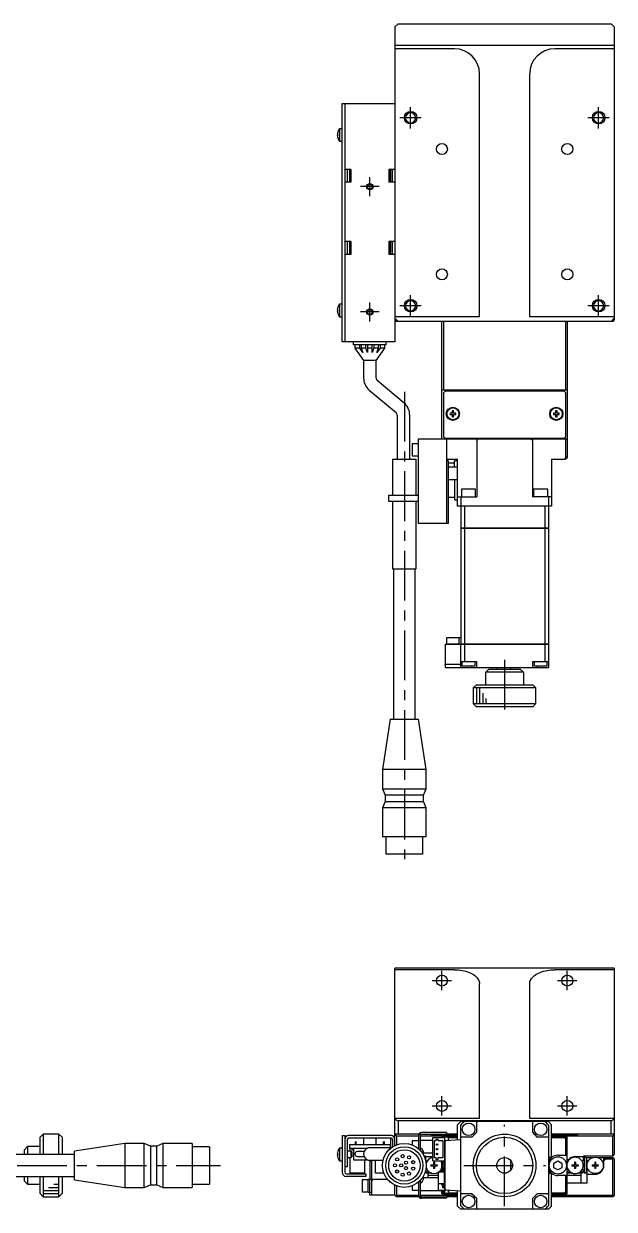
# Model space of a CAD drawing. Extents: x 0 to 806, y -8 to 680.
# Drawn here: x 205.7 to 394.2, y 301.6 to 680 of the extents above; entities that cross this region are included whole.
import ezdxf

# ---------------------------------------------------------------- set-up
doc = ezdxf.new("R2010")
doc.units = 0
doc.header["$LTSCALE"] = 0.5
doc.linetypes.add('CENTER', pattern=[50.8, 31.75, -6.35, 6.35, -6.35])
for name, color, linetype in [('MSM_CENTER', 1, 'CENTER'), ('MSM_CONTINUOUS', 7, 'CONTINUOUS'), ('MSM_NARROW', 5, 'CONTINUOUS')]:
    doc.layers.add(name, color=color, linetype=linetype)

msp = doc.modelspace()

# ---------------------------------------------------------------- linework, layer by layer
at = {"layer": 'MSM_CENTER'}
for p, q in [((329.21995, 646.561815), (329.21995, 653.361815)), ((389.21995, 646.561815), (389.21995, 653.361815)), ((332.61995, 649.961815), (325.81995, 649.961815)), ((392.61995, 649.961815), (385.81995, 649.961815)), ((316.21995, 624.961815), (316.21995, 630.961815)), ((319.21995, 627.961815), (313.21995, 627.961815)), ((316.21995, 584.961815), (316.21995, 590.961815)), ((329.21995, 586.561815), (329.21995, 593.361815)), ((389.21995, 586.561815), (389.21995, 593.361815)), ((319.21995, 587.961815), (313.21995, 587.961815)), ((332.61995, 589.961815), (325.81995, 589.961815)), ((392.61995, 589.961815), (385.81995, 589.961815)), ((327.21995, 562.511815), (327.21995, 411.411815)), ((359.21995, 476.961815), (359.21995, 459.461815)), ((339.21995, 371.485747), (339.21995, 377.685747)), ((379.21995, 371.485747), (379.21995, 377.685747)), ((336.11995, 374.585747), (342.31995, 374.585747)), ((376.11995, 374.585747), (382.31995, 374.585747)), ((339.21995, 331.485747), (339.21995, 337.685747)), ((379.21995, 331.485747), (379.21995, 337.685747)), ((336.11995, 334.585747), (342.31995, 334.585747)), ((376.11995, 334.585747), (382.31995, 334.585747)), ((359.21995, 302.585748), (359.21995, 328.585748)), ((127.45, 315.585748), (268.55, 315.585748)), ((346.21995, 315.585748), (372.21995, 315.585748))]:
    msp.add_line(p, q, dxfattribs=at)
at = {"layer": 'MSM_CONTINUOUS'}
for p, q in [((325.21995, 679.961815), (324.21995, 678.961815)), ((324.21995, 678.961815), (324.21995, 578.461815)), ((325.21995, 679.961815), (393.21995, 679.961815)), ((394.21995, 678.961815), (393.21995, 679.961815)), ((394.21995, 678.961815), (394.21995, 585.461815)), ((394.21995, 672.961815), (324.21995, 672.961815)), ((343.21995, 671.961815), (324.21995, 671.961815)), ((394.21995, 671.961815), (375.21995, 671.961815)), ((351.21995, 586.367523), (351.21995, 663.961815)), ((367.21995, 586.367523), (367.21995, 663.961815)), ((307.41995, 578.461815), (307.41995, 654.461815)), ((307.41995, 654.461815), (324.21995, 654.461815)), ((308.21995, 654.461815), (308.21995, 578.461815)), ((305.832475, 644.661815), (305.964218, 644.661815)), ((305.964218, 644.261815), (305.832475, 644.261815)), ((305.964218, 645.411815), (305.964218, 645.390524)), ((305.964218, 644.661815), (305.964218, 644.261815)), ((305.964218, 643.533107), (305.964218, 643.511815)), ((306.521951, 646.461815), (306.521951, 642.461815)), ((307.41995, 646.461815), (306.521951, 646.461815)), ((306.521951, 642.461815), (307.41995, 642.461815)), ((310.21995, 633.461815), (308.21995, 633.461815)), ((309.01995, 633.461815), (309.01995, 629.461815)), ((309.71995, 633.461815), (309.71995, 629.461815)), ((310.21995, 629.461815), (310.21995, 633.461815)), ((324.21995, 633.461815), (322.21995, 633.461815)), ((322.21995, 633.461815), (322.21995, 629.461815)), ((322.71995, 629.461815), (322.71995, 633.461815)), ((322.91995, 629.461815), (322.91995, 633.461815)), ((323.41995, 629.461815), (323.41995, 633.461815)), ((308.21995, 629.461815), (310.21995, 629.461815)), ((322.21995, 629.461815), (324.21995, 629.461815)), ((310.21995, 610.461815), (308.21995, 610.461815)), ((309.01995, 610.461815), (309.01995, 606.461815)), ((309.71995, 610.461815), (309.71995, 606.461815)), ((310.21995, 606.461815), (310.21995, 610.461815)), ((324.21995, 610.461815), (322.21995, 610.461815)), ((322.21995, 610.461815), (322.21995, 606.461815)), ((322.71995, 606.461815), (322.71995, 610.461815)), ((322.91995, 606.461815), (322.91995, 610.461815)), ((323.41995, 606.461815), (323.41995, 610.461815)), ((308.21995, 606.461815), (310.21995, 606.461815)), ((322.21995, 606.461815), (324.21995, 606.461815)), ((306.521951, 590.461815), (306.521951, 586.461815)), ((307.41995, 590.461815), (306.521951, 590.461815)), ((305.832475, 588.661815), (305.964218, 588.661815)), ((305.964218, 588.261815), (305.832475, 588.261815)), ((305.964218, 589.411815), (305.964218, 589.390524)), ((305.964218, 588.661815), (305.964218, 588.261815)), ((305.964218, 587.533107), (305.964218, 587.511815)), ((306.521951, 586.461815), (307.41995, 586.461815)), ((351.21995, 586.367523), (324.21995, 586.367523)), ((324.21995, 585.961815), (325.21995, 584.961815)), ((324.36995, 585.311815), (324.21995, 585.461815)), ((324.36995, 585.311815), (324.61995, 585.561815)), ((324.71995, 584.961815), (324.36995, 585.311815)), ((393.71995, 584.961815), (324.71995, 584.961815)), ((339.21995, 547.461815), (339.21995, 584.961815)), ((339.71995, 584.961815), (339.71995, 562.961815)), ((394.21995, 586.367523), (367.21995, 586.367523)), ((378.71995, 562.961815), (378.71995, 584.961815)), ((379.21995, 584.961815), (379.21995, 541.461815)), ((393.21995, 584.961815), (394.21995, 585.961815)), ((394.06995, 585.311815), (393.71995, 584.961815)), ((393.81995, 585.561815), (394.06995, 585.311815)), ((394.21995, 585.461815), (394.06995, 585.311815)), ((324.21995, 578.461815), (307.41995, 578.461815)), ((310.96995, 577.461815), (310.96995, 578.461815)), ((321.46995, 577.461815), (310.96995, 577.461815)), ((311.46995, 577.461815), (311.46995, 576.461815)), ((312.96995, 576.461815), (311.46995, 576.461815)), ((311.46995, 576.461815), (314.21995, 572.461815)), ((312.96995, 576.461815), (312.96995, 577.461815)), ((313.96995, 575.00727), (312.96995, 576.461815)), ((313.46995, 577.461815), (313.46995, 576.461815)), ((314.96995, 576.461815), (313.46995, 576.461815)), ((313.46995, 576.461815), (313.96995, 575.00727)), ((314.96995, 576.461815), (314.96995, 577.461815)), ((315.46995, 575.00727), (314.96995, 576.461815)), ((315.46995, 577.461815), (315.46995, 575.00727)), ((316.96995, 576.461815), (315.46995, 576.461815)), ((316.96995, 575.00727), (316.96995, 577.461815)), ((317.46995, 576.461815), (316.96995, 575.00727)), ((317.46995, 577.461815), (317.46995, 576.461815)), ((318.96995, 576.461815), (317.46995, 576.461815)), ((318.21995, 572.461815), (320.96995, 576.461815)), ((318.46995, 575.00727), (318.96995, 576.461815)), ((319.46995, 576.461815), (318.46995, 575.00727)), ((318.96995, 576.461815), (318.96995, 577.461815)), ((319.46995, 577.461815), (319.46995, 576.461815)), ((320.96995, 576.461815), (319.46995, 576.461815)), ((320.96995, 576.461815), (320.96995, 577.461815)), ((321.46995, 577.461815), (321.46995, 578.461815)), ((318.21995, 572.461815), (314.21995, 572.461815)), ((314.21995, 572.461815), (314.21995, 566.860738)), ((318.21995, 566.860738), (318.21995, 572.461815)), ((327.158511, 558.894088), (318.577163, 566.094694)), ((316.006012, 563.030516), (324.58736, 555.82991)), ((379.21995, 562.961815), (339.21995, 562.961815)), ((340.21995, 562.661815), (339.71995, 562.161815)), ((339.71995, 562.161815), (339.71995, 548.161815)), ((378.21995, 562.661815), (340.21995, 562.661815)), ((344.96995, 562.961815), (344.96995, 562.661815)), ((345.46995, 562.961815), (345.46995, 562.661815)), ((350.96995, 562.661815), (350.96995, 562.961815)), ((354.41995, 562.961815), (354.21995, 562.761815)), ((364.21995, 562.761815), (354.21995, 562.761815)), ((354.21995, 562.761815), (354.21995, 562.661815)), ((364.21995, 562.761815), (364.01995, 562.961815)), ((364.21995, 562.661815), (364.21995, 562.761815)), ((367.46995, 562.961815), (367.46995, 562.661815)), ((372.96995, 562.661815), (372.96995, 562.961815)), ((373.46995, 562.661815), (373.46995, 562.961815)), ((378.71995, 562.161815), (378.21995, 562.661815)), ((378.71995, 548.161815), (378.71995, 562.161815)), ((342.47995, 556.381), (342.47995, 555.701815)), ((342.95995, 555.701815), (342.95995, 556.381)), ((375.47995, 556.381), (375.47995, 555.701815)), ((375.95995, 555.701815), (375.95995, 556.381)), ((324.944572, 555.063866), (324.944572, 540.961815)), ((328.944572, 540.961815), (328.944572, 555.063866)), ((342.47995, 555.701815), (341.800766, 555.701815)), ((341.800766, 555.221815), (342.47995, 555.221815)), ((342.47995, 555.221815), (342.47995, 554.542631)), ((343.639135, 555.701815), (342.95995, 555.701815)), ((342.95995, 554.542631), (342.95995, 555.221815)), ((342.95995, 555.221815), (343.639135, 555.221815)), ((375.47995, 555.701815), (374.800766, 555.701815)), ((374.800766, 555.221815), (375.47995, 555.221815)), ((375.47995, 555.221815), (375.47995, 554.542631)), ((376.639135, 555.701815), (375.95995, 555.701815)), ((375.95995, 554.542631), (375.95995, 555.221815)), ((375.95995, 555.221815), (376.639135, 555.221815)), ((329.71995, 545.861815), (329.71995, 542.061815)), ((331.71995, 545.861815), (329.71995, 545.861815)), ((331.71995, 520.461815), (331.71995, 547.461815)), ((331.71995, 547.461815), (379.21995, 547.461815)), ((339.71995, 548.161815), (340.21995, 547.661815)), ((340.21995, 547.661815), (378.21995, 547.661815)), ((340.71995, 547.461815), (340.71995, 520.461815)), ((344.96995, 547.661815), (344.96995, 547.461815)), ((349.21995, 547.661815), (349.21995, 547.461815)), ((350.21995, 547.661815), (350.21995, 547.461815)), ((350.31995, 547.461815), (350.31995, 528.961815)), ((350.31995, 546.961815), (350.81995, 547.461815)), ((351.71995, 547.661815), (351.71995, 547.461815)), ((366.71995, 547.461815), (366.71995, 547.661815)), ((367.61995, 547.461815), (368.11995, 546.961815)), ((368.11995, 547.461815), (368.11995, 528.961815)), ((368.21995, 547.661815), (368.21995, 547.461815)), ((369.21995, 547.461815), (369.21995, 547.661815)), ((373.46995, 547.461815), (373.46995, 547.661815)), ((378.21995, 547.661815), (378.71995, 548.161815)), ((378.71995, 541.574188), (378.71995, 547.461815)), ((329.71995, 542.061815), (331.71995, 542.061815)), ((378.413763, 540.961813), (378.71995, 541.574188)), ((378.71995, 541.574188), (379.21995, 542.074188)), ((379.21995, 541.461815), (378.71995, 540.961815)), ((323.46995, 540.961815), (330.96995, 540.961815)), ((323.46995, 540.961815), (323.46995, 529.461815)), ((330.96995, 529.461815), (330.96995, 540.961815)), ((340.71995, 540.961813), (344.21995, 540.961813)), ((341.21995, 540.461815), (340.71995, 540.461815)), ((341.21995, 540.461815), (341.21995, 520.461815)), ((343.21995, 539.711815), (341.21995, 539.711815)), ((344.21995, 538.461815), (341.21995, 538.461815)), ((343.21995, 538.461815), (343.21995, 540.461815)), ((344.21995, 540.461815), (343.21995, 540.461815)), ((344.21995, 525.961815), (344.21995, 540.961813)), ((374.21995, 540.961813), (374.21995, 525.961815)), ((374.21995, 540.961813), (378.413763, 540.961813)), ((378.71995, 540.961815), (378.413763, 540.961813)), ((341.21995, 534.461815), (344.21995, 534.461815)), ((343.21995, 534.461815), (343.21995, 527.961815)), ((349.96995, 531.461815), (345.46995, 531.461815)), ((345.46995, 531.461815), (345.46995, 528.961815)), ((349.96995, 528.961815), (349.96995, 531.461815)), ((372.96995, 531.461815), (368.46995, 531.461815)), ((368.46995, 531.461815), (368.46995, 528.961815)), ((372.96995, 528.961815), (372.96995, 531.461815)), ((322.21995, 527.461815), (322.21995, 529.461815)), ((322.21995, 529.461815), (331.71995, 529.461815)), ((331.71995, 527.461815), (322.21995, 527.461815)), ((323.46995, 527.461815), (323.46995, 505.961815)), ((330.96995, 505.961815), (330.96995, 527.461815)), ((343.21995, 528.711815), (341.21995, 528.711815)), ((343.21995, 527.961815), (344.21995, 527.961815)), ((344.21995, 528.961815), (350.31995, 528.961815)), ((374.21995, 525.961815), (344.21995, 525.961815)), ((345.21995, 528.961815), (345.21995, 519.011815)), ((346.374718, 525.961815), (346.374718, 519.011815)), ((374.21995, 528.961815), (368.11995, 528.961815)), ((372.065183, 525.961815), (372.065183, 519.011815)), ((373.21995, 528.961815), (373.21995, 519.011815)), ((341.21995, 520.461815), (331.71995, 520.461815)), ((345.21995, 519.011815), (373.21995, 519.011815)), ((345.21995, 518.961815), (345.21995, 482.011815)), ((373.21995, 518.961815), (345.21995, 518.961815)), ((345.22995, 518.961815), (345.22995, 519.011815)), ((346.374718, 518.961815), (346.374718, 482.011815)), ((346.378611, 518.961815), (346.378611, 519.011815)), ((372.06129, 518.961815), (372.06129, 519.011815)), ((372.065183, 518.961815), (372.065183, 482.011815)), ((373.20995, 518.961815), (373.20995, 519.011815)), ((373.21995, 518.961815), (373.21995, 482.011815)), ((323.46995, 505.961815), (330.96995, 505.961815)), ((323.71995, 505.961815), (323.71995, 457.961815)), ((330.71995, 457.961815), (330.71995, 505.961815)), ((340.21995, 481.961815), (340.21995, 475.511815)), ((340.21995, 481.961815), (373.21995, 481.961815)), ((340.81995, 481.961815), (340.81995, 483.961815)), ((345.21995, 483.961815), (340.81995, 483.961815)), ((341.21995, 481.961815), (341.21995, 482.011815)), ((341.21995, 482.011815), (373.21995, 482.011815)), ((344.71995, 482.011815), (344.71995, 483.961815)), ((345.21995, 474.461815), (345.21995, 481.961815)), ((345.22995, 481.961815), (345.22995, 482.011815)), ((346.374718, 481.961815), (346.374718, 476.461815)), ((346.378611, 481.961815), (346.378611, 482.011815)), ((372.06129, 481.961815), (372.06129, 482.011815)), ((372.065183, 481.961815), (372.065183, 476.461815)), ((373.20995, 481.961815), (373.20995, 482.011815)), ((373.21995, 481.961815), (373.21995, 474.461815)), ((340.21995, 475.511815), (345.21995, 475.511815)), ((340.21995, 475.461815), (340.21995, 474.461815)), ((345.21995, 475.461815), (340.21995, 475.461815)), ((340.21995, 474.461815), (373.21995, 474.461815)), ((340.26995, 475.461815), (340.26995, 475.511815)), ((345.21995, 476.461815), (350.21995, 476.461815)), ((345.71995, 474.961815), (345.71995, 476.461815)), ((349.71995, 474.961815), (345.71995, 474.961815)), ((348.71995, 474.461815), (348.71995, 474.961815)), ((349.71995, 476.461815), (349.71995, 474.961815)), ((350.21995, 476.461815), (350.21995, 474.461815)), ((354.21995, 473.961815), (353.21995, 472.961815)), ((354.21995, 473.961815), (364.21995, 473.961815)), ((356.71995, 473.961815), (356.71995, 474.461815)), ((361.21995, 473.961815), (361.21995, 474.461815)), ((365.21995, 472.961815), (364.21995, 473.961815)), ((368.21995, 474.461815), (368.21995, 476.461815)), ((368.21995, 476.461815), (373.21995, 476.461815)), ((368.71995, 474.961815), (368.71995, 476.461815)), ((372.71995, 474.961815), (368.71995, 474.961815)), ((369.71995, 474.461815), (369.71995, 474.961815)), ((372.71995, 476.461815), (372.71995, 474.961815)), ((365.21995, 472.961815), (353.21995, 472.961815)), ((353.21995, 468.961815), (353.21995, 472.961815)), ((365.21995, 472.961815), (365.21995, 468.961815)), ((350.21995, 468.961815), (349.21995, 467.961815)), ((369.21995, 467.961815), (349.21995, 467.961815)), ((349.21995, 467.961815), (349.21995, 462.961815)), ((350.21995, 468.961815), (368.21995, 468.961815)), ((369.21995, 467.961815), (368.21995, 468.961815)), ((369.21995, 462.961815), (369.21995, 467.961815)), ((349.21995, 462.961815), (369.21995, 462.961815)), ((349.21995, 462.961815), (350.21995, 461.961815)), ((368.21995, 461.961815), (350.21995, 461.961815)), ((368.21995, 461.961815), (369.21995, 462.961815)), ((322.64995, 457.961815), (320.21995, 441.961815)), ((322.64995, 457.961815), (331.78995, 457.961815)), ((334.21995, 441.961815), (331.78995, 457.961815)), ((334.21995, 441.961815), (320.21995, 441.961815)), ((320.21995, 441.961815), (320.21995, 435.761815)), ((334.21995, 435.761815), (334.21995, 441.961815)), ((320.21995, 435.761815), (334.21995, 435.761815)), ((320.21995, 435.761815), (321.06995, 433.761815)), ((333.36995, 433.761815), (334.21995, 435.761815)), ((321.06995, 431.761815), (320.21995, 429.761815)), ((333.36995, 433.761815), (321.06995, 433.761815)), ((321.06995, 433.761815), (321.06995, 431.761815)), ((321.06995, 431.761815), (333.36995, 431.761815)), ((333.36995, 431.761815), (333.36995, 433.761815)), ((334.21995, 429.761815), (333.36995, 431.761815)), ((334.21995, 429.761815), (320.21995, 429.761815)), ((320.21995, 429.761815), (320.21995, 420.461815)), ((334.21995, 420.461815), (334.21995, 429.761815)), ((334.21995, 420.461815), (320.21995, 420.461815)), ((321.26995, 420.461815), (321.26995, 414.961815)), ((333.16995, 414.961815), (333.16995, 420.461815)), ((333.16995, 414.961815), (321.26995, 414.961815)), ((394.21995, 378.585747), (324.21995, 378.585747)), ((324.21995, 321.910303), (324.21995, 378.585747)), ((394.21995, 378.585747), (394.21995, 319.085747)), ((343.21995, 378.031438), (324.21995, 378.031438)), ((343.21995, 378.031438), (343.847623, 378.017768)), ((343.847623, 378.017768), (344.471426, 377.976842)), ((344.471426, 377.976842), (345.087513, 377.908913)), ((345.087513, 377.908913), (345.692086, 377.814399)), ((345.692086, 377.814399), (346.281418, 377.693884)), ((346.281418, 377.693884), (346.851874, 377.548109)), ((346.851874, 377.548109), (347.399939, 377.377975)), ((347.399939, 377.377975), (347.922232, 377.184529)), ((347.922232, 377.184529), (348.415535, 376.968965)), ((348.415535, 376.968965), (348.876805, 376.732611)), ((348.876805, 376.732611), (349.303198, 376.476925)), ((349.303198, 376.476925), (349.692086, 376.203483)), ((349.692086, 376.203483), (350.041072, 375.913971)), ((350.041072, 375.913971), (350.348002, 375.610174)), ((350.348002, 375.610174), (350.610987, 375.293964)), ((350.610987, 375.293964), (350.828402, 374.967293)), ((350.828402, 374.967293), (350.99891, 374.632172)), ((350.99891, 374.632172), (351.121457, 374.29067)), ((367.318444, 374.29067), (367.440991, 374.632172)), ((367.440991, 374.632172), (367.611498, 374.967293)), ((367.611498, 374.967293), (367.828914, 375.293964)), ((367.828914, 375.293964), (368.091898, 375.610174)), ((368.091898, 375.610174), (368.398829, 375.913971)), ((368.398829, 375.913971), (368.747814, 376.203483)), ((368.747814, 376.203483), (369.136703, 376.476925)), ((369.136703, 376.476925), (369.563096, 376.732611)), ((369.563096, 376.732611), (370.024366, 376.968965)), ((370.024366, 376.968965), (370.517668, 377.184529)), ((370.517668, 377.184529), (371.039962, 377.377975)), ((371.039962, 377.377975), (371.588026, 377.548109)), ((371.588026, 377.548109), (372.158483, 377.693884)), ((372.158483, 377.693884), (372.747814, 377.814399)), ((372.747814, 377.814399), (373.352387, 377.908913)), ((373.352387, 377.908913), (373.968475, 377.976842)), ((373.968475, 377.976842), (374.592278, 378.017768)), ((374.592278, 378.017768), (375.21995, 378.031438)), ((394.21995, 378.031438), (375.21995, 378.031438)), ((351.121457, 374.29067), (351.195289, 373.94489)), ((351.195289, 373.94489), (351.21995, 373.596965)), ((351.21995, 330.585747), (351.21995, 373.596965)), ((367.21995, 373.596965), (367.244612, 373.94489)), ((367.21995, 330.585747), (367.21995, 373.596965)), ((367.244612, 373.94489), (367.318444, 374.29067)), ((351.21995, 330.585747), (324.21995, 330.585747)), ((324.21995, 330.360859), (325.21995, 329.80655)), ((325.21995, 329.80655), (325.21995, 325.585747)), ((393.21995, 329.80655), (325.21995, 329.80655)), ((345.21995, 329.585748), (344.21995, 328.585748)), ((373.21995, 329.585748), (345.21995, 329.585748)), ((350.21995, 329.585748), (350.21995, 326.085748)), ((394.21995, 330.585747), (367.21995, 330.585747)), ((368.21995, 326.085748), (368.21995, 329.585748)), ((374.21995, 328.585748), (373.21995, 329.585748)), ((393.21995, 329.80655), (394.21995, 330.360859)), ((393.21995, 325.585747), (393.21995, 329.80655)), ((212, 325.585748), (211, 324.585748)), ((212, 325.585748), (212, 319.085748)), ((217, 325.585748), (212, 325.585748)), ((217, 319.085748), (217, 325.585748)), ((218, 324.585748), (217, 325.585748)), ((331.853924, 325.585747), (324.21995, 325.585747)), ((324.36995, 325.235747), (324.71995, 325.585747)), ((332.41995, 325.585748), (340.71995, 325.585748)), ((340.71995, 326.085748), (332.71995, 326.085748)), ((335.71995, 325.585747), (336.06995, 325.235747)), ((340.71995, 326.085748), (340.71995, 325.585748)), ((344.21995, 325.585747), (340.71995, 325.585747)), ((344.21995, 323.765821), (344.21995, 328.585748)), ((345.21995, 302.740515), (345.21995, 328.43098)), ((373.21995, 328.43098), (373.21995, 302.740515)), ((374.21995, 318.185748), (374.21995, 328.585748)), ((394.21995, 325.585747), (374.21995, 325.585747)), ((382.36995, 325.235747), (382.71995, 325.585747)), ((393.71995, 325.585747), (394.06995, 325.235747)), ((211, 319.085748), (211, 324.585748)), ((218, 324.585748), (218, 319.085748)), ((238, 322.585748), (222, 320.155748)), ((238, 322.585748), (238, 308.585748)), ((244.2, 322.585748), (238, 322.585748)), ((244.2, 308.585748), (244.2, 322.585748)), ((246.2, 321.735748), (244.2, 322.585748)), ((246.2, 321.735748), (246.2, 309.435748)), ((248.2, 321.735748), (246.2, 321.735748)), ((250.2, 322.585748), (248.2, 321.735748)), ((248.2, 309.435748), (248.2, 321.735748)), ((250.2, 322.585748), (250.2, 308.585748)), ((259.5, 322.585748), (250.2, 322.585748)), ((259.5, 322.585748), (259.5, 308.585748)), ((307.41995, 325.085747), (307.41995, 313.285747)), ((307.41995, 325.085747), (308.21995, 325.085747)), ((308.21995, 325.085747), (308.21995, 313.385747)), ((309.01995, 323.885747), (309.01995, 315.085747)), ((323.01995, 325.085747), (309.41995, 325.085747)), ((323.01995, 324.285747), (309.41995, 324.285747)), ((309.71995, 322.285747), (322.71995, 322.285747)), ((309.71995, 322.285747), (309.71995, 321.085747)), ((311.59495, 322.285747), (311.59495, 323.085747)), ((311.84495, 323.085747), (311.59495, 323.085747)), ((311.84495, 322.285747), (311.84495, 323.085747)), ((314.21995, 324.285747), (314.21995, 322.285747)), ((318.21995, 322.285747), (318.21995, 324.285747)), ((320.59495, 322.285747), (320.59495, 323.085747)), ((320.84495, 323.085747), (320.59495, 323.085747)), ((320.84495, 322.285747), (320.84495, 323.085747)), ((322.71995, 322.285747), (322.71995, 321.235747)), ((322.91995, 321.235747), (322.91995, 324.085747)), ((323.36636, 324.085747), (322.91995, 324.085747)), ((323.41995, 323.885747), (323.41995, 321.464523)), ((324.36995, 325.235747), (324.21995, 325.085747)), ((324.71995, 324.885747), (324.36995, 325.235747)), ((324.71995, 324.885747), (324.71995, 322.124096)), ((331.71995, 324.885747), (324.71995, 324.885747)), ((329.71995, 323.485748), (329.71995, 322.124096)), ((331.71995, 323.485748), (329.71995, 323.485748)), ((331.71995, 325.085748), (331.71995, 320.94765)), ((332.21995, 325.385748), (332.21995, 320.484727)), ((339.51995, 324.885747), (332.21995, 324.885747)), ((336.31995, 323.585748), (332.21995, 323.585748)), ((336.06995, 325.235747), (344.21995, 325.235747)), ((336.31995, 317.01075), (336.31995, 324.51075)), ((336.31995, 324.51075), (340.01995, 324.51075)), ((336.81995, 318.01075), (336.81995, 323.51075)), ((336.81995, 323.51075), (337.36995, 323.51075)), ((337.36995, 324.01075), (337.86995, 324.01075)), ((337.36995, 323.51075), (337.36995, 324.01075)), ((337.86995, 324.01075), (337.86995, 323.51075)), ((337.86995, 323.51075), (339.51995, 323.51075)), ((339.71995, 325.085747), (339.21995, 324.585747)), ((339.21995, 324.585747), (339.21995, 324.51075)), ((339.51995, 323.51075), (339.51995, 318.01075)), ((344.21995, 325.085747), (339.71995, 325.085747)), ((339.71995, 324.51075), (339.71995, 324.885747)), ((339.71995, 324.885747), (344.21995, 324.885747)), ((340.01995, 324.58575), (340.01995, 306.58575)), ((341.21995, 324.58575), (340.01995, 324.58575)), ((340.21995, 324.885747), (340.21995, 324.58575)), ((340.21995, 307.965136), (340.21995, 323.206359)), ((340.499023, 323.505628), (344.91995, 323.81477)), ((341.21995, 324.58575), (341.21995, 323.556041)), ((341.21995, 324.485748), (344.21995, 324.485748)), ((341.644812, 323.58575), (341.21995, 323.58575)), ((344.91995, 323.81477), (345.21995, 323.835748)), ((348.71995, 324.585748), (345.21995, 324.585748)), ((373.21995, 324.585748), (369.71995, 324.585748)), ((374.21995, 325.235747), (382.36995, 325.235747)), ((378.71995, 325.085747), (374.21995, 325.085747)), ((374.21995, 324.885747), (378.71995, 324.885747)), ((374.21995, 324.485748), (378.71995, 324.485748)), ((378.21995, 324.485748), (378.21995, 324.885747)), ((378.71995, 323.873375), (378.413763, 324.485748)), ((379.21995, 324.585747), (378.71995, 325.085747)), ((378.71995, 324.885747), (378.71995, 324.485748)), ((378.71995, 324.485748), (379.21995, 323.985748)), ((379.21995, 323.373375), (378.71995, 323.873375)), ((378.71995, 318.835749), (378.71995, 323.873375)), ((393.71995, 324.885747), (378.91995, 324.885747)), ((379.21995, 324.085747), (379.119951, 324.085747)), ((379.21995, 306.585747), (379.21995, 324.585747)), ((394.06995, 325.235747), (393.71995, 324.885747)), ((393.71995, 318.585747), (393.71995, 324.885747)), ((394.21995, 325.085747), (394.06995, 325.235747)), ((222, 319.085748), (174, 319.085748)), ((206, 320.585748), (207, 321.585748)), ((206, 319.085748), (206, 320.585748)), ((207, 321.585748), (207, 319.085748)), ((211, 321.585748), (207, 321.585748)), ((222, 311.015748), (222, 320.155748)), ((265, 321.535748), (259.5, 321.535748)), ((265, 321.535748), (265, 309.635748)), ((305.832475, 319.285747), (305.964218, 319.285747)), ((305.964218, 318.885747), (305.832475, 318.885747)), ((305.964218, 320.035747), (305.964218, 320.014456)), ((305.964218, 319.285747), (305.964218, 318.885747)), ((305.964218, 318.157038), (305.964218, 318.135747)), ((306.521951, 321.085747), (306.521951, 317.085747)), ((307.41995, 321.085747), (306.521951, 321.085747)), ((310.21995, 320.085747), (309.01997, 320.085747)), ((309.01997, 318.085747), (310.21995, 318.085747)), ((309.71995, 321.085747), (315.460016, 321.085747)), ((309.96995, 320.085747), (309.96995, 321.085747)), ((309.96995, 313.085747), (309.96995, 318.085747)), ((310.21995, 318.085747), (310.21995, 320.085747)), ((310.41995, 319.885747), (310.21995, 320.085747)), ((310.21995, 318.085747), (310.41995, 318.285747)), ((310.41995, 319.885747), (310.41995, 318.285747)), ((310.51495, 321.085747), (310.51495, 320.535747)), ((310.96995, 320.535747), (310.51495, 320.535747)), ((310.96995, 321.085747), (310.96995, 317.385747)), ((314.365901, 319.985747), (312.21995, 319.985747)), ((312.21995, 318.485747), (314.365901, 318.485747)), ((323.087456, 321.235747), (316.21995, 321.235747)), ((331.71995, 321.085748), (331.550077, 321.085748)), ((333.21995, 320.085748), (333.21995, 319.191299)), ((333.21995, 319.585748), (336.31995, 319.585748)), ((334.01995, 318.585747), (333.544506, 318.585747)), ((333.81995, 318.085747), (333.758299, 318.085747)), ((333.81995, 318.085747), (333.81995, 317.918129)), ((334.01995, 318.585747), (334.01995, 317.247073)), ((334.01995, 318.385747), (336.31995, 318.385747)), ((337.36995, 318.01075), (336.81995, 318.01075)), ((337.36995, 317.51075), (337.36995, 318.01075)), ((337.86995, 318.01075), (337.86995, 317.51075)), ((339.51995, 318.01075), (337.86995, 318.01075)), ((373.21995, 318.185748), (374.21995, 318.185748)), ((373.21995, 318.075226), (374.130691, 318.075226)), ((376.21995, 318.835749), (379.21995, 318.835749)), ((381.71995, 318.385747), (384.41995, 318.385747)), ((393.71995, 318.585747), (384.41995, 318.585747)), ((384.41995, 317.135818), (384.41995, 318.585747)), ((385.21995, 318.085747), (384.61995, 318.085747)), ((384.61995, 318.085747), (384.61995, 313.085747)), ((385.21995, 318.085747), (385.21995, 313.085747)), ((385.41995, 317.136402), (385.41995, 318.085747)), ((385.41995, 318.085747), (387.405807, 318.085747)), ((388.834093, 318.085747), (393.71995, 318.085747)), ((390.91995, 315.585747), (390.91995, 318.085747)), ((391.41995, 317.585747), (390.91995, 317.9393)), ((393.71995, 318.585747), (394.21995, 319.085747)), ((393.71995, 318.085747), (394.21995, 317.585747)), ((306.521951, 317.085747), (307.41995, 317.085747)), ((309.01995, 315.085747), (308.21995, 315.085747)), ((310.96995, 317.385747), (315.460016, 317.385747)), ((314.46995, 317.385747), (314.46995, 313.085747)), ((316.219948, 317.085747), (316.71995, 317.085747)), ((316.219948, 317.085747), (316.219948, 311.085747)), ((316.21995, 317.235747), (320.417193, 317.235747)), ((316.71995, 317.085747), (316.71995, 306.085747)), ((317.96995, 313.085747), (317.96995, 317.235747)), ((334.050099, 314.053083), (334.243244, 314.164594)), ((334.0501, 317.118411), (334.243244, 317.006899)), ((335.71995, 315.730747), (336.51495, 315.730747)), ((335.71995, 315.730747), (335.71995, 315.440747)), ((335.71995, 315.440747), (336.51495, 315.440747)), ((336.249944, 315.730747), (336.249944, 315.440747)), ((336.31995, 317.01075), (340.01995, 317.01075)), ((336.86495, 316.585747), (336.57495, 316.585747)), ((336.57495, 316.585747), (336.57495, 315.790747)), ((336.57495, 316.055753), (336.86495, 316.055753)), ((336.57495, 315.380747), (336.57495, 314.585747)), ((336.57495, 315.11574), (336.86495, 315.11574)), ((336.86495, 314.585747), (336.57495, 314.585747)), ((336.86495, 316.585747), (336.86495, 315.790747)), ((336.86495, 315.380747), (336.86495, 314.585747)), ((336.92495, 315.730747), (337.71995, 315.730747)), ((336.92495, 315.440747), (337.71995, 315.440747)), ((337.189957, 315.440747), (337.189957, 315.730747)), ((337.86995, 317.51075), (337.36995, 317.51075)), ((337.71995, 315.730747), (337.71995, 315.440747)), ((339.21995, 313.992081), (339.21995, 317.01075)), ((340.01995, 316.58575), (339.21995, 316.58575)), ((340.01995, 315.83575), (339.21995, 315.83575)), ((340.01995, 315.33575), (339.21995, 315.33575)), ((339.78995, 314.58575), (339.21995, 314.58575)), ((339.782653, 314.08575), (339.21995, 314.08575)), ((339.46995, 315.83575), (339.46995, 316.58575)), ((339.46995, 314.58575), (339.46995, 315.33575)), ((339.46995, 314.02325), (339.46995, 314.08575)), ((339.59495, 315.83575), (339.59495, 316.58575)), ((339.59495, 314.58575), (339.59495, 315.33575)), ((339.59495, 314.02325), (339.59495, 314.08575)), ((339.78995, 314.12325), (339.78995, 314.63325)), ((339.78995, 314.63325), (340.01995, 314.63325)), ((339.78995, 314.38325), (340.01995, 314.38325)), ((339.78995, 314.316855), (340.01995, 314.316855)), ((340.01995, 314.08575), (340.017813, 314.08575)), ((361.21995, 314.085748), (361.21995, 317.085748)), ((374.96995, 316.307437), (376.21995, 317.029124)), ((374.96995, 314.864061), (374.96995, 316.307437)), ((376.21995, 314.142373), (374.96995, 314.864061)), ((376.21995, 317.029124), (377.46995, 316.307437)), ((377.46995, 314.864061), (376.21995, 314.142373)), ((377.46995, 316.307437), (377.46995, 314.864061)), ((379.575189, 317.385747), (379.21995, 317.385747)), ((380.71995, 315.730747), (381.51495, 315.730747)), ((380.71995, 315.730747), (380.71995, 315.440747)), ((380.71995, 315.440747), (381.51495, 315.440747)), ((381.249944, 315.730747), (381.249944, 315.440747)), ((381.86495, 316.585747), (381.57495, 316.585747)), ((381.57495, 316.585747), (381.57495, 315.790747)), ((381.57495, 316.055753), (381.86495, 316.055753)), ((381.57495, 315.380747), (381.57495, 314.585747)), ((381.57495, 315.11574), (381.86495, 315.11574)), ((381.86495, 314.585747), (381.57495, 314.585747)), ((381.86495, 316.585747), (381.86495, 315.790747)), ((381.86495, 315.380747), (381.86495, 314.585747)), ((381.92495, 315.730747), (382.71995, 315.730747)), ((381.92495, 315.440747), (382.71995, 315.440747)), ((382.189957, 315.440747), (382.189957, 315.730747)), ((382.71995, 315.730747), (382.71995, 315.440747)), ((384.41995, 317.135818), (384.196657, 317.006899)), ((384.41995, 314.035676), (384.196657, 314.164594)), ((385.41995, 317.136402), (385.67995, 316.986291)), ((385.67995, 314.185202), (385.41995, 314.035091)), ((387.11995, 315.730747), (387.91495, 315.730747)), ((387.11995, 315.730747), (387.11995, 315.440747)), ((387.11995, 315.440747), (387.91495, 315.440747)), ((387.649944, 315.730747), (387.649944, 315.440747)), ((388.26495, 316.585747), (387.97495, 316.585747)), ((387.97495, 316.585747), (387.97495, 315.790747)), ((387.97495, 316.055753), (388.26495, 316.055753)), ((387.97495, 315.380747), (387.97495, 314.585747)), ((387.97495, 315.11574), (388.26495, 315.11574)), ((388.26495, 314.585747), (387.97495, 314.585747)), ((388.26495, 316.585747), (388.26495, 315.790747)), ((388.26495, 315.380747), (388.26495, 314.585747)), ((388.32495, 315.730747), (389.11995, 315.730747)), ((388.32495, 315.440747), (389.11995, 315.440747)), ((388.589957, 315.440747), (388.589957, 315.730747)), ((389.11995, 315.730747), (389.11995, 315.440747)), ((390.91995, 317.085747), (391.41995, 317.585747)), ((393.71995, 317.585747), (391.41995, 317.585747)), ((393.96995, 317.835747), (393.71995, 317.585747)), ((393.71995, 306.085747), (393.71995, 317.585747)), ((394.21995, 317.585747), (394.21995, 306.085747)), ((174, 312.085748), (222, 312.085748)), ((206, 310.585748), (206, 312.085748)), ((207, 309.585748), (206, 310.585748)), ((207, 312.085748), (207, 309.585748)), ((211, 306.585748), (211, 312.085748)), ((212, 312.085748), (212, 305.585748)), ((217, 305.585748), (217, 312.085748)), ((218, 312.085748), (218, 306.585748)), ((222, 311.015748), (238, 308.585748)), ((314.91995, 312.085747), (308.61995, 312.085747)), ((308.71995, 312.885747), (314.91995, 312.885747)), ((310.96995, 313.085747), (309.96995, 313.085747)), ((310.96995, 313.185747), (313.46995, 313.185747)), ((310.96995, 313.085747), (310.96995, 313.185747)), ((311.76995, 313.185747), (311.76995, 313.085747)), ((311.76995, 313.085747), (312.66995, 313.085747)), ((312.14495, 313.185747), (312.14495, 313.085747)), ((312.29495, 313.185747), (312.29495, 313.085747)), ((312.66995, 313.185747), (312.66995, 313.085747)), ((313.46995, 313.085747), (313.46995, 313.185747)), ((314.46995, 313.085747), (313.46995, 313.085747)), ((313.71995, 310.985747), (313.71995, 307.185747)), ((315.71995, 310.985747), (313.71995, 310.985747)), ((314.91995, 312.885747), (314.91995, 312.085747)), ((315.71995, 307.085747), (315.71995, 311.085747)), ((321.858048, 311.085747), (315.71995, 311.085747)), ((316.21995, 307.085747), (316.219948, 311.085747)), ((316.71995, 310.585747), (317.21995, 311.085747)), ((320.681602, 313.085747), (317.96995, 313.085747)), ((332.21995, 310.686768), (332.21995, 305.785748)), ((333.21995, 311.980197), (333.21995, 311.085748)), ((338.13995, 311.585748), (333.21995, 311.585748)), ((333.81995, 313.085747), (333.758298, 313.085747)), ((333.81995, 313.253367), (333.81995, 313.085747)), ((334.01995, 313.924423), (334.01995, 313.585747)), ((334.01995, 313.585747), (335.058626, 313.585747)), ((334.01995, 313.585747), (334.51995, 313.085747)), ((336.005807, 313.085747), (334.51995, 313.085747)), ((334.76995, 313.085747), (334.76995, 311.585748)), ((338.13995, 312.385747), (334.76995, 312.385747)), ((338.13995, 313.085747), (337.434093, 313.085747)), ((338.01995, 311.48575), (338.01995, 307.68575)), ((338.13995, 311.48575), (338.01995, 311.48575)), ((338.13995, 309.78325), (338.13995, 313.161828)), ((338.16924, 313.232539), (338.490661, 313.553961)), ((338.381275, 313.585747), (339.02995, 313.585747)), ((338.561372, 313.58325), (339.81995, 313.58325)), ((339.02995, 313.69325), (339.02995, 313.58325)), ((339.25995, 313.69325), (339.25995, 313.58325)), ((339.68995, 314.02325), (339.35995, 314.02325)), ((339.35995, 313.79325), (339.68995, 313.79325)), ((339.46995, 313.58325), (339.46995, 313.79325)), ((339.59495, 313.58325), (339.59495, 313.79325)), ((339.91995, 313.48325), (339.91995, 309.78325)), ((340.01995, 312.89825), (339.91995, 312.89825)), ((340.01995, 312.335747), (339.91995, 312.335747)), ((340.01995, 311.48575), (339.91995, 311.48575)), ((340.01995, 311.36325), (339.91995, 311.36325)), ((374.130693, 313.09627), (373.21995, 313.09627)), ((374.21995, 312.985748), (373.21995, 312.985748)), ((374.21995, 302.585748), (374.21995, 312.985748)), ((379.21995, 312.335749), (376.21995, 312.335749)), ((378.71995, 307.298118), (378.71995, 312.335749)), ((379.21995, 313.585747), (380.058626, 313.585747)), ((379.21995, 313.285747), (379.41995, 313.085747)), ((381.005807, 313.085747), (379.21995, 313.085747)), ((383.66995, 312.385747), (379.21995, 312.385747)), ((383.91995, 313.085747), (382.434093, 313.085747)), ((383.381275, 313.585747), (384.41995, 313.585747)), ((383.66995, 309.885747), (383.66995, 313.085747)), ((383.91995, 313.085747), (384.41995, 313.585747)), ((384.41995, 313.585747), (384.41995, 314.035676)), ((385.21995, 313.085747), (384.61995, 313.085747)), ((385.41995, 314.035091), (385.41995, 309.885747)), ((385.41995, 312.785747), (388.11995, 312.785747)), ((207, 309.585748), (211, 309.585748)), ((211, 306.585748), (212, 305.585748)), ((217, 305.585748), (218, 306.585748)), ((238, 308.585748), (244.2, 308.585748)), ((244.2, 308.585748), (246.2, 309.435748)), ((246.2, 309.435748), (248.2, 309.435748)), ((248.2, 309.435748), (250.2, 308.585748)), ((250.2, 308.585748), (259.5, 308.585748)), ((259.5, 309.635748), (265, 309.635748)), ((313.71995, 307.185747), (315.71995, 307.185747)), ((315.71995, 307.085747), (316.71995, 307.085747)), ((316.21995, 306.085747), (316.21995, 307.085747)), ((324.21995, 306.085747), (324.21995, 309.261193)), ((324.71995, 309.047399), (324.71995, 306.085747)), ((329.71995, 309.047399), (329.71995, 307.685748)), ((329.71995, 307.685748), (331.71995, 307.685748)), ((331.550077, 310.085748), (331.71995, 310.085748)), ((331.71995, 310.223845), (331.71995, 306.085748)), ((332.21995, 307.585748), (339.21995, 307.585748)), ((338.01995, 307.68575), (340.01995, 307.68575)), ((339.81995, 309.68325), (338.23995, 309.68325)), ((339.02995, 309.68325), (339.02995, 309.57325)), ((339.21995, 306.585747), (339.21995, 307.68575)), ((339.71995, 306.685746), (339.21995, 307.185746)), ((339.319949, 307.085747), (339.21995, 307.085747)), ((339.21995, 306.585747), (339.71995, 306.085747)), ((339.25995, 309.68325), (339.25995, 309.57325)), ((339.332319, 307.68575), (339.71995, 307.298118)), ((339.35995, 309.47325), (339.68995, 309.47325)), ((339.68995, 309.24325), (339.35995, 309.24325)), ((339.46995, 309.47325), (339.46995, 309.68325)), ((339.46995, 308.41075), (339.46995, 309.24325)), ((340.01995, 308.41075), (339.46995, 308.41075)), ((339.71995, 307.68575), (339.71995, 307.298118)), ((339.71995, 307.298118), (340.01995, 306.698118)), ((339.71995, 306.285747), (339.71995, 306.685746)), ((340.01995, 306.685746), (339.71995, 306.685746)), ((339.78995, 309.14325), (339.78995, 308.63325)), ((340.01995, 308.949645), (339.78995, 308.949645)), ((340.01995, 308.88325), (339.78995, 308.88325)), ((340.01995, 308.63325), (339.78995, 308.63325)), ((340.01995, 309.36325), (339.935918, 309.36325)), ((341.21995, 306.58575), (340.01995, 306.58575)), ((340.21995, 306.58575), (340.21995, 306.285747)), ((344.91995, 307.356726), (340.499023, 307.665867)), ((341.21995, 307.615455), (341.21995, 306.58575)), ((341.21995, 307.58575), (341.644755, 307.58575)), ((344.21995, 306.685746), (341.21995, 306.685746)), ((344.21995, 302.585748), (344.21995, 307.405675)), ((345.21995, 307.335748), (344.91995, 307.356726)), ((345.21995, 306.585748), (348.71995, 306.585748)), ((369.71995, 306.585748), (373.21995, 306.585748)), ((378.71995, 306.685746), (374.21995, 306.685746)), ((378.21995, 306.285747), (378.21995, 306.685746)), ((378.413764, 306.685746), (378.71995, 307.298118)), ((378.71995, 307.298118), (379.21995, 307.798118)), ((379.21995, 307.185746), (378.71995, 306.685746)), ((378.71995, 306.685746), (378.71995, 306.285747)), ((378.71995, 306.085747), (379.21995, 306.585747)), ((379.21995, 307.085747), (379.119951, 307.085747)), ((385.41995, 309.885747), (379.21995, 309.885747)), ((212, 305.585748), (217, 305.585748)), ((324.21995, 306.085747), (316.21995, 306.085747)), ((324.21995, 306.085747), (324.71995, 305.585747)), ((324.46995, 305.835747), (324.71995, 306.085747)), ((324.71995, 306.085747), (331.71995, 306.085747)), ((331.853925, 305.585747), (324.71995, 305.585747)), ((332.21995, 306.085747), (344.21995, 306.085747)), ((332.41995, 305.585748), (340.71995, 305.585748)), ((340.71995, 305.085748), (332.71995, 305.085748)), ((344.21995, 306.285747), (339.71995, 306.285747)), ((340.71995, 305.585748), (340.71995, 305.085748)), ((344.21995, 305.585747), (340.71995, 305.585747)), ((350.21995, 305.085748), (350.21995, 301.585748)), ((368.21995, 301.585748), (368.21995, 305.085748)), ((378.71995, 306.285747), (374.21995, 306.285747)), ((374.21995, 306.085747), (393.71995, 306.085747)), ((393.71995, 305.585747), (374.21995, 305.585747)), ((394.21995, 306.085747), (393.71995, 305.585747)), ((393.71995, 306.085747), (393.96995, 305.835747)), ((344.21995, 302.585748), (345.21995, 301.585748)), ((373.21995, 301.585748), (345.21995, 301.585748)), ((373.21995, 301.585748), (374.21995, 302.585748))]:
    msp.add_line(p, q, dxfattribs=at)
at = {"layer": 'MSM_CONTINUOUS', "extrusion": (0, 0, -1)}
for centre in [(-329.21995, 649.961815), (-389.21995, 649.961815), (-329.21995, 589.961815), (-389.21995, 589.961815)]:
    msp.add_circle(centre, 1.621, dxfattribs=at)
at = {"layer": 'MSM_CONTINUOUS'}
for centre, radius in [((339.21995, 639.961815), 1.75), ((379.21995, 639.961815), 1.75), ((316.21995, 627.961815), 0.7835), ((339.21995, 599.961815), 1.75), ((379.21995, 599.961815), 1.75), ((316.21995, 587.961815), 0.7835), ((342.71995, 555.461815), 2.1), ((342.71995, 555.461815), 1.9), ((375.71995, 555.461815), 2.1), ((375.71995, 555.461815), 1.9), ((339.21995, 374.585747), 1.75), ((379.21995, 374.585747), 1.75), ((339.21995, 334.585747), 1.75), ((379.21995, 334.585747), 1.75), ((347.71995, 327.085748), 2), ((359.21995, 315.585748), 10), ((370.71995, 327.085748), 2), ((327.21995, 315.585748), 7), ((337.61995, 322.26075), 0.25), ((359.21995, 315.585748), 9), ((327.21995, 315.585748), 5.95), ((327.21995, 315.585748), 5), ((324.921817, 317.514111), 0.5), ((326.699006, 318.540171), 0.5), ((328.71995, 318.183824), 0.5), ((337.61995, 320.76075), 0.25), ((337.61995, 319.26075), 0.25), ((359.21995, 315.585748), 2.5), ((376.21995, 315.585749), 2.75), ((388.11995, 315.585747), 2.6), ((324.21995, 315.585748), 0.5), ((324.921817, 313.657385), 0.5), ((326.21995, 315.585748), 0.5), ((327.71995, 316.451773), 0.5), ((327.71995, 314.719722), 0.5), ((330.039028, 316.611808), 0.5), ((330.039028, 314.559687), 0.5), ((326.699006, 312.631325), 0.5), ((328.71995, 312.987672), 0.5), ((347.71995, 304.085748), 2), ((370.71995, 304.085748), 2)]:
    msp.add_circle(centre, radius, dxfattribs=at)
for centre, radius, start, end in [((343.21995, 663.961815), 8, 0, 90), ((375.21995, 663.961815), 8, 90, 180), ((309.01995, 644.461815), 3.193744, 163.094742, 176.40965), ((309.01995, 644.461815), 3.193744, 183.59035, 196.905258), ((309.01995, 644.461815), 3.2, 141.317813, 162.729995), ((309.01995, 644.461815), 3.2, 197.270005, 218.682187), ((309.01995, 588.461815), 3.2, 141.317813, 162.729995), ((309.01995, 588.461815), 3.193744, 163.094742, 176.40965), ((309.01995, 588.461815), 3.193744, 183.59035, 196.905258), ((309.01995, 588.461815), 3.2, 197.270005, 218.682187), ((319.21995, 566.860738), 5, 180, 230), ((319.21995, 566.860738), 1, 180, 230), ((323.944572, 555.063866), 5, 0, 50), ((342.71995, 555.461815), 0.95, 75.36671, 104.63329), ((375.71995, 555.461815), 0.95, 75.36671, 104.63329), ((323.944572, 555.063866), 1, 0, 50), ((342.71995, 555.461815), 0.95, 165.36671, 194.63329), ((342.71995, 555.461815), 0.364721, 138.849633, 221.150367), ((342.71995, 555.461815), 0.364721, 48.849633, 131.150367), ((342.71995, 555.461815), 0.364721, 228.849633, 311.150367), ((342.71995, 555.461815), 0.95, 255.36671, 284.63329), ((342.71995, 555.461815), 0.364721, 318.849633, 41.150367), ((342.71995, 555.461815), 0.95, 345.36671, 14.63329), ((375.71995, 555.461815), 0.95, 165.36671, 194.63329), ((375.71995, 555.461815), 0.364721, 138.849633, 221.150367), ((375.71995, 555.461815), 0.364721, 48.849633, 131.150367), ((375.71995, 555.461815), 0.364721, 228.849633, 311.150367), ((375.71995, 555.461815), 0.95, 255.36671, 284.63329), ((375.71995, 555.461815), 0.364721, 318.849633, 41.150367), ((375.71995, 555.461815), 0.95, 345.36671, 14.63329), ((359.21995, 315.585748), 19, 132.536898, 137.463102), ((359.21995, 315.585748), 19, 42.536898, 47.463102), ((332.71995, 325.085748), 1, 90, 180), ((332.41995, 325.385748), 0.2, 90, 180), ((336.055872, 338.749826), 19, 311.799844, 318.200156), ((382.384029, 338.749826), 19, 221.799844, 228.200156), ((309.41995, 323.885747), 1.2, 90, 180), ((309.41995, 323.885747), 0.4, 90, 180), ((323.01995, 323.885747), 1.2, 0, 90), ((323.01995, 323.885747), 0.4, 0, 90), ((340.51995, 323.206359), 0.3, 94, 180), ((309.01995, 319.085747), 3.193744, 163.094742, 176.40965), ((309.01995, 319.085747), 3.193744, 183.59035, 196.905258), ((309.01995, 319.085747), 3.2, 141.317813, 162.729995), ((309.01995, 319.085747), 3.2, 197.270005, 218.682187), ((312.21995, 319.235747), 0.75, 90, 270.00000112), ((316.21995, 319.235747), 2, 90, 270.00000112), ((323.21995, 320.085748), 1, 118.998818, 144.268261), ((332.21995, 320.085748), 1, 0, 90), ((336.71995, 315.585747), 2.6, 98.849883, 166.375977), ((376.219971, 315.585734), 3.250025, 130.004704, 157.387978), ((376.21995, 315.585749), 3.25, 90, 130.004596), ((381.71995, 315.585747), 2.6, 195.942369, 164.05762349), ((381.71995, 315.585747), 2.8, 90, 139.994799), ((333.51995, 315.585747), 1.5875, 289.843345, 306.197223), ((333.51995, 315.585747), 1.5875, 53.802777, 70.156637), ((336.71995, 315.585747), 2.6, 193.624011, 344.05760364), ((333.40495, 315.470747), 1.75, 52.994029, 61.378274), ((333.40495, 315.700747), 1.75, 298.621726, 307.005971), ((336.51495, 315.790747), 0.06, 270, 0), ((336.51495, 315.380747), 0.06, 0, 90), ((336.92495, 315.790747), 0.06, 180, 270), ((336.92495, 315.380747), 0.06, 90, 180), ((336.71995, 315.585747), 2.6, 15.942369, 33.235261), ((339.68995, 314.12325), 0.33, 270, 0), ((339.68995, 314.12325), 0.1, 270, 0), ((376.220191, 315.585926), 3.250291, 202.605473, 229.994211), ((381.51495, 315.790747), 0.06, 270, 0), ((381.51495, 315.380747), 0.06, 0, 90), ((381.92495, 315.790747), 0.06, 180, 270), ((381.92495, 315.380747), 0.06, 90, 180), ((385.03495, 315.470747), 1.75, 118.621726, 127.005971), ((385.03495, 315.700747), 1.75, 232.994029, 241.378274), ((384.91995, 315.585747), 1.5875, 100.893053, 126.197223), ((384.91995, 315.585747), 1.5875, 233.802777, 259.106947), ((384.91995, 315.585747), 1.5875, 53.802777, 79.106947), ((384.91995, 315.585747), 1.5875, 280.893053, 306.197223), ((384.80495, 315.470747), 1.75, 52.994029, 60), ((384.80495, 315.700747), 1.75, 300, 307.005971), ((387.91495, 315.790747), 0.06, 270, 0), ((387.91495, 315.380747), 0.06, 0, 90), ((388.11995, 315.585747), 2.8, 270, 0), ((388.32495, 315.790747), 0.06, 180, 270), ((388.32495, 315.380747), 0.06, 90, 180), ((308.61995, 313.285747), 1.2, 180, 270), ((308.71995, 313.385747), 0.5, 180, 270), ((323.21995, 311.085748), 1, 215.731739, 241.001182), ((332.21995, 311.085748), 1, 270, 0), ((338.23995, 313.161828), 0.1, 135, 180), ((338.561372, 313.48325), 0.1, 90, 135), ((339.35995, 313.69325), 0.33, 90, 180), ((339.35995, 313.69325), 0.1, 90, 180), ((339.81995, 313.48325), 0.1, 0, 90), ((376.21995, 315.585749), 3.25, 229.995459, 270), ((338.23995, 309.78325), 0.1, 180, 270), ((339.35995, 309.57325), 0.33, 180, 270), ((339.35995, 309.57325), 0.1, 180, 270), ((339.68995, 309.14325), 0.33, 0, 90), ((339.68995, 309.14325), 0.1, 0, 90), ((339.81995, 309.78325), 0.1, 270, 0), ((340.51995, 307.965136), 0.3, 180, 266), ((336.055872, 292.421669), 19, 41.799844, 48.200156), ((382.384029, 292.421669), 19, 131.799844, 138.200156), ((332.71995, 306.085748), 1, 180, 270), ((332.41995, 305.785748), 0.2, 180, 270), ((359.21995, 315.585748), 19, 222.536898, 227.463102), ((359.21995, 315.585748), 19, 312.536898, 317.463102)]:
    msp.add_arc(centre, radius, start, end, dxfattribs=at)
at = {"layer": 'MSM_NARROW'}
for p, q in [((350.21995, 467.961815), (350.21995, 462.961815)), ((351.21995, 467.961815), (351.21995, 462.961815)), ((352.21995, 466.261815), (352.21995, 462.961815)), ((353.21995, 464.561815), (353.21995, 462.961815)), ((212, 307.585748), (217, 307.585748)), ((212, 306.585748), (217, 306.585748)), ((213.7, 308.585748), (217, 308.585748)), ((215.4, 309.585748), (217, 309.585748))]:
    msp.add_line(p, q, dxfattribs=at)
for centre, radius in [((329.21995, 649.961815), 2), ((389.21995, 649.961815), 2), ((316.21995, 627.961815), 1), ((329.21995, 589.961815), 2), ((389.21995, 589.961815), 2), ((316.21995, 587.961815), 1)]:
    msp.add_circle(centre, radius, dxfattribs=at)

doc.saveas('drawing.dxf')
